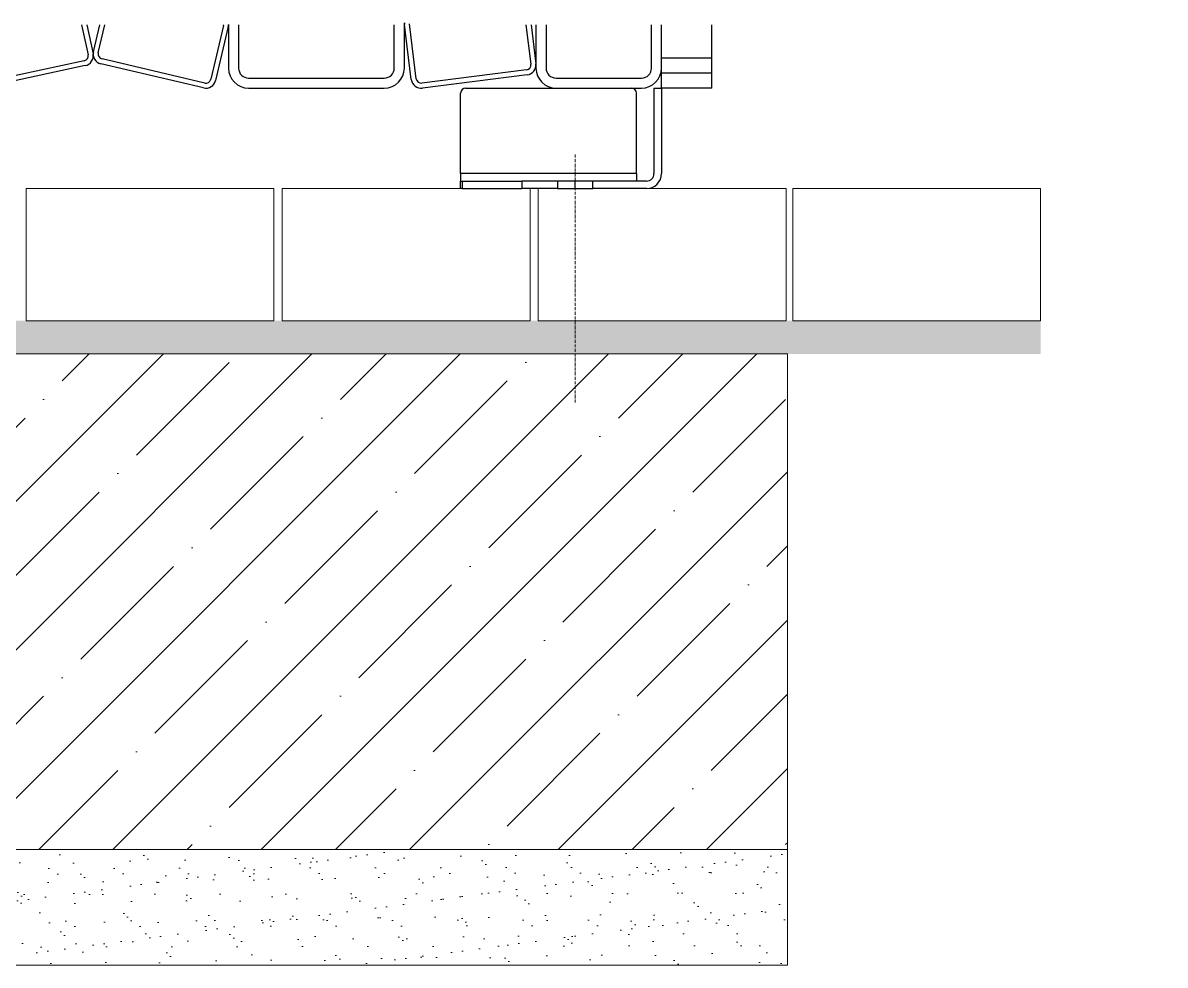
# Model space of a CAD drawing. Header units: millimetres. Extents: x 25115 to 31055, y 5999 to 10199.
# Drawn here: x 27594 to 28286, y 7885 to 8455 of the extents above; entities that cross this region are included whole.
import ezdxf

# ---------------------------------------------------------------- set-up
doc = ezdxf.new("R2010")
doc.units = ezdxf.units.MM
doc.header["$LTSCALE"] = 0.3
doc.linetypes.add('ACAD_ISO10W100', pattern=[18.5, 12, -3, 0.5, -3])
doc.layers.add('OSY', color=7, linetype='ACAD_ISO10W100', lineweight=15)
doc.layers.add('SRAFY', color=7, linetype='Continuous', lineweight=9, true_color=0x5b5b5b)

msp = doc.modelspace()

# ---------------------------------------------------------------- hatches: boundary and pattern name
at = {"layer": 'SRAFY'}
h = msp.add_hatch(dxfattribs=at)
h.set_pattern_fill('AR-SAND', color=256, scale=0.5, style=0)
h.set_pattern_definition([(37.5, (2639.349, 3207.029), (-0.800016, 24.470662), [0, -19.304, 0, -21.59, 0, -20.6375]), (7.5, (2639.35, 3207.03), (22.476164, 35.841255), [0, -10.414, 0, -17.399, 0, -6.6675]), (327.5, (2623.728, 3207.029), (39.549619, 0.07186), [0, -6.35, 0, -22.86, 0, -29.845]), (317.5, (2623.728, 3207.03), (38.177823, 11.146466), [0, -3.175, 0, -14.986, 0, -17.145])])
h.paths.add_polyline_path([(27198.2, 8274.87), (27282.66, 8274.87), (27282.66, 8254.87), (27132.66, 8254.87), (27287.37, 8254.87), (27287.37, 8274.87), (27193.2, 8274.87)])
h.paths.add_polyline_path([(27282.66, 8274.87), (27348.2, 8274.87), (27353.2, 8274.87), (27503.2, 8274.87), (27508.2, 8274.87), (27658.2, 8274.87), (27663.2, 8274.87), (27813.2, 8274.87), (27818.2, 8274.87), (27968.2, 8274.87), (27972.23, 8274.87), (28122.23, 8274.87), (28127.23, 8274.87), (28277.23, 8274.87), (28135.43, 8274.87), (28135.04, 8274.87), (28285.82, 8274.87), (28210.43, 8274.87), (28210.43, 8254.87), (27432.66, 8254.87), (27282.66, 8254.87)])
h = msp.add_hatch(dxfattribs=at)
h.set_pattern_fill('ANSI35', color=8, scale=10, style=0)
h.set_pattern_definition([(45, (2956.124, 2839.05), (-44.90128, 44.90128), []), (45, (3001.026, 2839.05), (-44.90128, 44.90128), [79.375, -15.875, 0, -15.875])])
h.paths.add_polyline_path([(27357.13, 8254.87), (28057.13, 8254.87), (28057.13, 7954.87), (27357.13, 7954.87)])
h = msp.add_hatch(dxfattribs=at)
h.set_pattern_fill('AR-SAND', color=8, scale=0.5, style=0)
h.set_pattern_definition([(37.5, (2956.124, 2839.053), (-0.800016, 24.470662), [0, -19.304, 0, -21.59, 0, -20.6375]), (7.5, (2956.124, 2839.053), (22.476164, 35.841255), [0, -10.414, 0, -17.399, 0, -6.6675]), (327.5, (2940.503, 2839.053), (39.549619, 0.07186), [0, -6.35, 0, -22.86, 0, -29.845]), (317.5, (2940.503, 2839.053), (38.177823, 11.146466), [0, -3.175, 0, -14.986, 0, -17.145])])
h.paths.add_polyline_path([(27357.13, 7954.87), (28057.13, 7954.87), (28057.13, 7884.87), (27357.13, 7884.87)])

# ---------------------------------------------------------------- linework, layer by layer
for p, q in [((27629.98, 8453.94), (27633.88, 8435.88)), ((27633.09, 8453.94), (27636.85, 8436.52)), ((27637.1, 8437.75), (27640.9, 8453.94)), ((27640.06, 8437.06), (27644.03, 8453.94)), ((27715.77, 8453.61), (27708.12, 8421.06)), ((27718.73, 8452.91), (27711.08, 8420.36)), ((27718.9, 8454.3), (27718.9, 8427.83)), ((27724.98, 8453.94), (27724.98, 8427.83)), ((27819.22, 8427.83), (27819.22, 8453.94)), ((27825.3, 8427.83), (27825.3, 8455.2)), ((27829.51, 8420.99), (27825.34, 8454.17)), ((27832.53, 8421.37), (27828.35, 8454.55)), ((27898.9, 8453.94), (27901.9, 8430.1)), ((27901.97, 8453.94), (27904.92, 8430.48)), ((27904.97, 8453.94), (27904.97, 8427.83)), ((27911.05, 8453.94), (27911.05, 8427.83)), ((27974.89, 8427.83), (27974.89, 8453.94)), ((27980.97, 8433.91), (27980.97, 8453.94)), ((28011.37, 8433.91), (28011.37, 8453.94)), ((27631.55, 8432.27), (27569.15, 8418.78)), ((27632.19, 8429.3), (27569.79, 8415.81)), ((27703.77, 8415.83), (27641.63, 8430.44)), ((27704.47, 8418.79), (27642.32, 8433.4)), ((28011.37, 8433.91), (27980.97, 8433.91)), ((27980.97, 8424.79), (27980.97, 8433.91)), ((28011.37, 8424.79), (28011.37, 8433.91)), ((27731.06, 8421.75), (27813.14, 8421.75)), ((27899.26, 8426.71), (27835.92, 8418.74)), ((27899.64, 8423.69), (27836.3, 8415.72)), ((27917.13, 8421.75), (27968.81, 8421.75)), ((27980.97, 8415.67), (27980.97, 8424.79)), ((28011.37, 8424.79), (27980.97, 8424.79)), ((28011.37, 8415.67), (28011.37, 8424.79)), ((27731.06, 8415.67), (27813.14, 8415.67)), ((27862.41, 8415.67), (27962.73, 8415.67)), ((27962.73, 8415.67), (27968.81, 8415.67)), ((27976.41, 8415.67), (27976.41, 8363.99)), ((27976.41, 8415.67), (27980.97, 8415.67)), ((28011.37, 8415.67), (27980.97, 8415.67)), ((27980.97, 8415.67), (27980.97, 8363.99)), ((27859.37, 8363.99), (27859.37, 8412.63)), ((27965.77, 8363.99), (27965.77, 8412.63)), ((27859.37, 8363.99), (27859.37, 8359.43)), ((27965.77, 8363.99), (27859.37, 8363.99)), ((27965.77, 8363.99), (27965.77, 8359.43)), ((27859.37, 8354.87), (27859.37, 8359.43)), ((27859.37, 8359.43), (27860.26, 8359.43)), ((27860.26, 8354.87), (27859.37, 8354.87)), ((27860.26, 8359.43), (27860.26, 8354.87)), ((27860.26, 8359.43), (27896.44, 8359.43)), ((27860.26, 8354.87), (27896.44, 8354.87)), ((27896.44, 8359.43), (27896.44, 8354.87)), ((27918.05, 8359.43), (27896.44, 8359.43)), ((27918.05, 8354.87), (27896.44, 8354.87)), ((27918.05, 8359.43), (27918.05, 8354.87)), ((27928.69, 8359.43), (27918.05, 8359.43)), ((27918.05, 8354.87), (27928.69, 8354.87)), ((27928.69, 8354.87), (27928.69, 8359.43)), ((27939.33, 8359.43), (27928.69, 8359.43)), ((27928.69, 8354.87), (27939.33, 8354.87)), ((27939.33, 8354.87), (27939.33, 8359.43)), ((27971.85, 8359.43), (27939.33, 8359.43)), ((27971.85, 8354.87), (27939.33, 8354.87))]:
    msp.add_line(p, q)
for centre, radius, start, end in [((27712.82, 8454.3), 3.04, 346.77137, 353.0883), ((27712.82, 8454.3), 6.08, 346.77137, 0), ((27831.37, 8454.93), 6.08, 177.44826, 187.17252), ((27630.91, 8435.24), 3.04, 282.19686, 12.19686), ((27630.91, 8435.24), 6.08, 282.19686, 12.19686), ((27643.02, 8436.36), 6.08, 166.77137, 256.77137), ((27643.02, 8436.36), 3.04, 166.77137, 256.77137), ((27898.89, 8429.72), 3.04, 277.17252, 7.17252), ((27898.89, 8429.72), 6.08, 277.17252, 7.17252), ((27731.06, 8427.83), 12.16, 180, 270), ((27731.06, 8427.83), 6.08, 180, 270), ((27813.14, 8427.83), 6.08, 270, 0), ((27813.14, 8427.83), 12.16, 270, 0), ((27917.13, 8427.83), 12.16, 180, 270), ((27917.13, 8427.83), 6.08, 180, 270), ((27968.81, 8427.83), 12.16, 270, 0), ((27968.81, 8427.83), 6.08, 270, 0), ((27705.16, 8421.75), 6.08, 256.77137, 346.77137), ((27705.16, 8421.75), 3.04, 256.77137, 346.77137), ((27835.54, 8421.75), 6.08, 187.17252, 277.17252), ((27835.54, 8421.75), 3.04, 187.17252, 277.17252), ((27862.41, 8412.63), 3.04, 90, 180), ((27962.73, 8412.63), 3.04, 0, 90), ((27971.85, 8363.99), 4.56, 270, 0), ((27971.85, 8363.99), 9.12, 270, 0)]:
    msp.add_arc(centre, radius, start, end)
at = {"layer": 'OSY', "ltscale": 0.5}
msp.add_line((27928.69, 8375.42), (27928.69, 8225.42), dxfattribs=at)
at = {"layer": 'SRAFY', "linetype": 'Continuous'}
for p, q in [((27746.4, 8354.87), (27596.4, 8354.87)), ((27596.4, 8354.87), (27596.4, 8274.87)), ((27746.4, 8274.87), (27746.4, 8354.87)), ((27901.4, 8354.87), (27751.4, 8354.87)), ((27751.4, 8354.87), (27751.4, 8274.87)), ((27901.4, 8274.87), (27901.4, 8354.87)), ((28056.4, 8354.87), (27906.4, 8354.87)), ((27906.4, 8354.87), (27906.4, 8274.87)), ((28056.4, 8274.87), (28056.4, 8354.87)), ((28210.43, 8354.87), (28060.43, 8354.87)), ((28060.43, 8354.87), (28060.43, 8274.87)), ((28210.43, 8274.87), (28210.43, 8354.87)), ((27596.4, 8274.87), (27746.4, 8274.87)), ((27751.4, 8274.87), (27901.4, 8274.87)), ((27906.4, 8274.87), (28056.4, 8274.87)), ((28060.43, 8274.87), (28210.43, 8274.87))]:
    msp.add_line(p, q, dxfattribs=at)
at = {"layer": 'SRAFY'}
for points in [[(27357.13, 8254.87), (28057.13, 8254.87), (28057.13, 7954.87), (27357.13, 7954.87)], [(27357.13, 7954.87), (28057.13, 7954.87), (28057.13, 7884.87), (27357.13, 7884.87)]]:
    msp.add_lwpolyline(points, close=True, dxfattribs=at)

doc.saveas('drawing.dxf')
